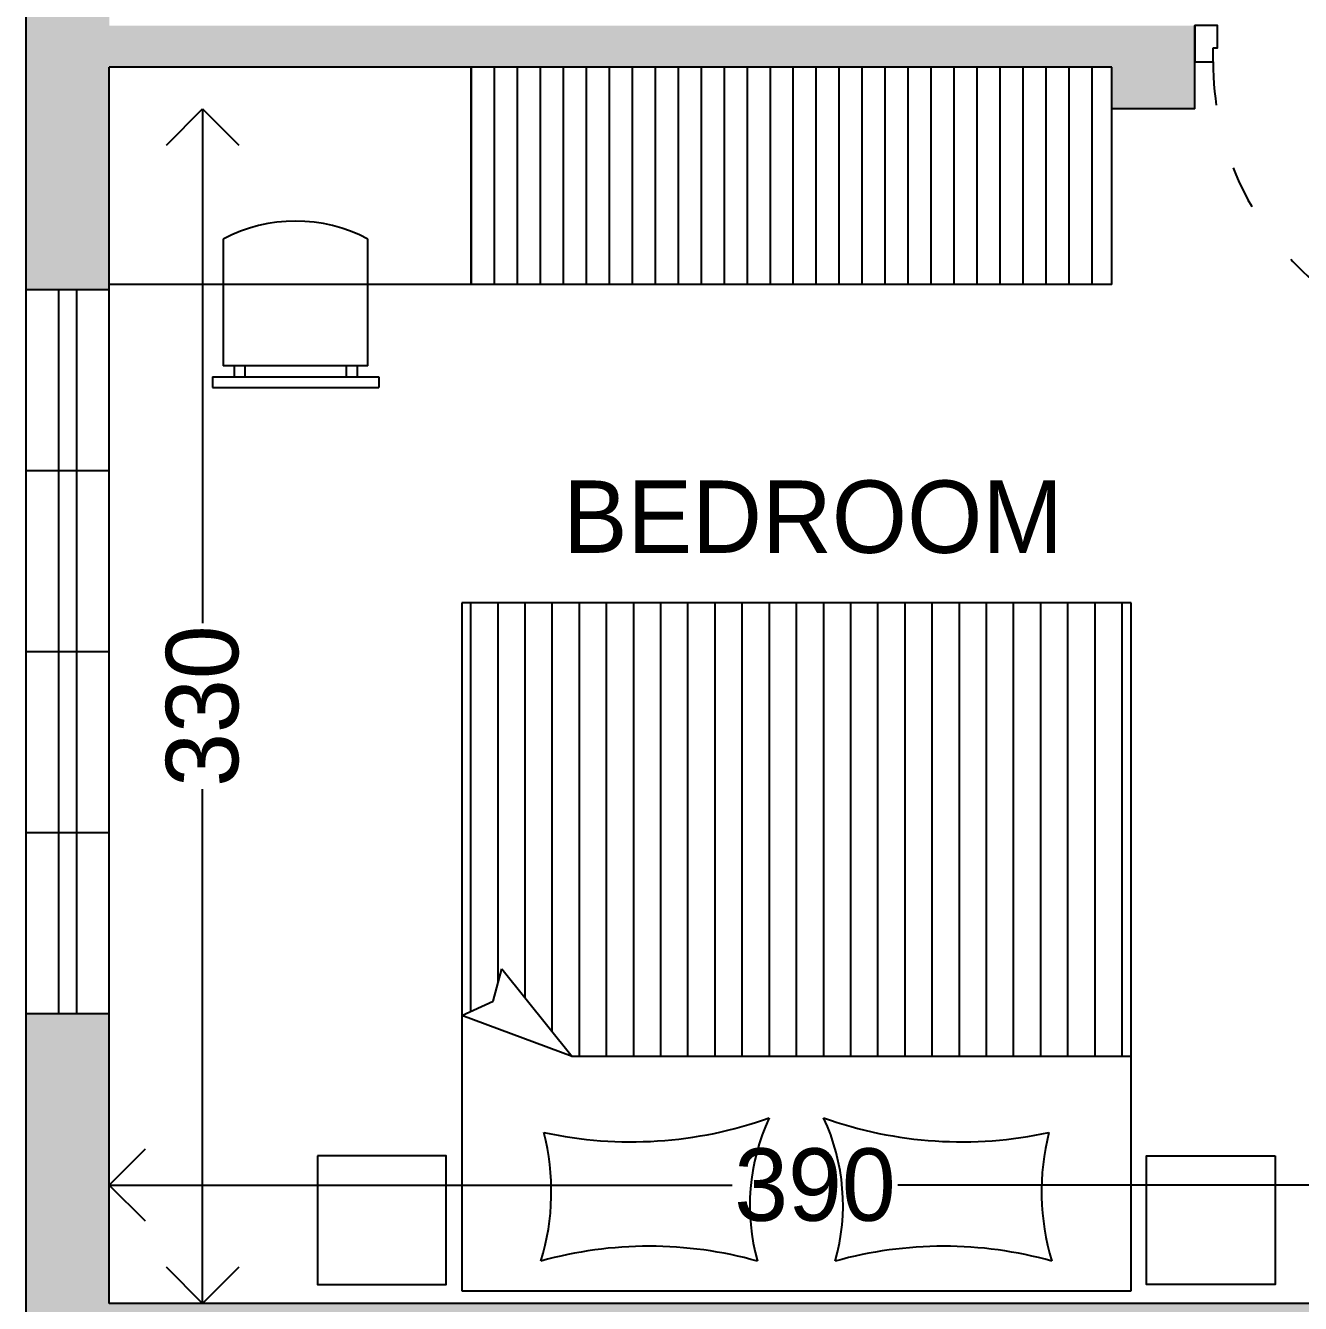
# Model space of a CAD drawing. Header units: inches. Extents: x -706 to 45253, y -3984 to 13819.
# Drawn here: x 29532.5 to 29884.8, y 7136.7 to 7489.7 of the extents above; entities that cross this region are included whole.
import ezdxf

# ---------------------------------------------------------------- set-up
doc = ezdxf.new("R2010")
doc.units = ezdxf.units.IN
doc.header["$PDMODE"] = 99
doc.header["$PDSIZE"] = 0.2
doc.linetypes.add('ACAD_ISO03W100', pattern=[30, 12, -18])
for name, color, linetype in [('BC-FURNITURE', 8, 'Continuous'), ('BC-GREYCOLOR', 8, 'Continuous'), ('BC-Hatch', 8, 'Continuous'), ('BC-JOINARY', 27, 'Continuous'), ('BC-WALLS', 1, 'Continuous'), ('BC-WHITECOLOR', 7, 'Continuous'), ('FUR', 8, 'Continuous'), ('grey color', 8, 'Continuous')]:
    doc.layers.add(name, color=color, linetype=linetype)
doc.styles.add('BC-1IN100-1', font='FreeSans.ttf', dxfattribs={"height": 20})
doc.styles.add('style2', font='FreeSans.ttf')
doc.dimstyles.new('BC-1IN100-1', dxfattribs={"dimtxt": 20, "dimasz": 20, "dimexe": 0.18, "dimexo": 0.0625, "dimgap": 1, "dimtad": 0, "dimtoh": 1, "dimdec": 1, "dimzin": 12, "dimdsep": 46, "dimtxsty": 'BC-1IN100-1', "dimblk": 'OPEN90', "dimcen": 0.09, "dimse1": 1, "dimse2": 1, "dimclrd": 256, "dimclre": 256, "dimclrt": 7, "dimadec": 0, "dimazin": 0, "dimtfac": 1, "dimtdec": 1, "dimtofl": 0, "dimtmove": 1, "dimatfit": 3, "dimldrblk": 'OPEN90', "dimfxl": 0, "dimtolj": 1, "dimtzin": 0, "dimlwd": -1, "dimarcsym": 0})

# ---------------------------------------------------------------- blocks, each defined once
blk = doc.blocks.new('GOBIND DOOR 7')
at = {"layer": 'BC-Hatch', "linetype": 'ACAD_ISO03W100'}
blk.add_arc((33263.53, 16175.5), 80, 0, 90, dxfattribs=at)
at = {"layer": 'BC-JOINARY'}
blk.add_lwpolyline([(33263.53, 16175.5), (33263.53, 16255.5), (33267.03, 16255.5), (33267.03, 16175.5)], close=True, dxfattribs=at)
for points in [[(33263.53, 16171.7), (33264.78, 16171.7), (33264.78, 16165.5), (33258.53, 16165.5), (33258.53, 16175.5), (33263.53, 16175.5), (33263.53, 16171.7)], [(33343.53, 16171.7), (33342.28, 16171.7), (33342.28, 16165.5), (33348.53, 16165.5), (33348.53, 16175.5), (33343.53, 16175.5), (33343.53, 16171.7)]]:
    blk.add_lwpolyline(points, dxfattribs=at)
blk = doc.blocks.new('A$C52937CB9')
at = {"layer": 'FUR'}
for p, q in [((39.83, 190), (39.83, 0)), ((224.83, 190), (39.83, 190)), ((224.83, 0), (224.83, 190)), ((39.83, 125.3), (194.32, 125.3)), ((213.72, 101.08), (194.32, 125.3)), ((194.32, 125.3), (224.83, 114)), ((224.83, 114), (216.15, 109.97)), ((216.15, 109.97), (213.72, 101.08)), ((39.83, 0), (224.83, 0))]:
    blk.add_line(p, q, dxfattribs=at)
for points in [[(0, 152.75), (0.02, 188.3), (35.57, 188.28), (35.55, 152.73)], [(264.66, 152.75), (264.63, 188.3), (229.08, 188.28), (229.11, 152.73)]]:
    blk.add_lwpolyline(points, close=True, dxfattribs=at)
for centre, radius, start, end in [((91.62, 288.58), 110.87, 254.3673, 285.6765), ((-1.27, 162.61), 65.87, 345.6575, 16.9499), ((176.61, 166.4), 57.16, 164.3325, 204.9851), ((88.04, 166.4), 57.16, 335.0149, 15.6675), ((173.04, 288.58), 110.87, 254.3235, 285.6327), ((265.92, 162.61), 65.87, 163.0501, 194.3425), ((86.59, 35.09), 113.78, 70.3798, 102.1998), ((178.06, 35.09), 113.78, 77.8002, 109.6202)]:
    blk.add_arc(centre, radius, start, end, dxfattribs=at)
blk = doc.blocks.new('A$C925929284')
at = {"layer": 'BC-GREYCOLOR'}
h = blk.add_hatch(dxfattribs=at)
h.set_pattern_fill('ANSI31', color=256, scale=60, angle=315, style=0)
h.set_pattern_definition([(0, (-91.719, -51.977), (2e-15, 7.5), [])])
h.paths.add_polyline_path([(125.3, 70.33), (125.3, 224.83), (0, 224.83), (0, 39.83), (114, 39.83), (109.97, 48.51), (101.08, 50.93)])
at = {"layer": 'grey color', "rotation": 270}
blk.add_blockref('A$C52937CB9', (0, 264.66), dxfattribs=at)
blk = doc.blocks.new('_Open90')
at = {"color": 0, "linetype": 'ByBlock', "lineweight": -2}
for p, q in [((-0.5, 0.5), (0, 0)), ((0, 0), (-1, 0)), ((0, 0), (-0.5, -0.5))]:
    blk.add_line(p, q, dxfattribs=at)
blk = doc.blocks.new('*D656')
at = {"layer": 'BC-Hatch'}
for p, q in [((29575.62, 7169.39), (29727.72, 7169.39)), ((29925.62, 7169.39), (29773.53, 7169.39))]:
    blk.add_line(p, q, dxfattribs=at)
at = {"layer": 'Defpoints', "color": 0}
for p in [(29555.62, 7169.39), (29555.62, 7136.7), (29945.62, 7136.7)]:
    blk.add_point(p, dxfattribs=at)
at = {"layer": 'BC-Hatch', "xscale": 20, "yscale": 20, "zscale": 20, "rotation": 180}
blk.add_blockref('_Open90', (29555.62, 7169.39), dxfattribs=at)
at = {"layer": 'BC-Hatch', "xscale": 20, "yscale": 20, "zscale": 20}
blk.add_blockref('_Open90', (29945.62, 7169.39), dxfattribs=at)
at = {"layer": 'BC-Hatch', "color": 7, "insert": (29750.62, 7169.39), "char_height": 20, "attachment_point": 5, "style": 'BC-1IN100-1'}
blk.add_mtext('\\A1;390', dxfattribs=at)
blk = doc.blocks.new('*D657')
at = {"layer": 'BC-Hatch'}
for p, q in [((29581.39, 7446.7), (29581.39, 7324.6)), ((29581.39, 7156.7), (29581.39, 7278.79))]:
    blk.add_line(p, q, dxfattribs=at)
at = {"layer": 'Defpoints', "color": 0}
for p in [(29555.62, 7466.7), (29581.39, 7466.7), (29555.62, 7136.7)]:
    blk.add_point(p, dxfattribs=at)
at = {"layer": 'BC-Hatch', "xscale": 20, "yscale": 20, "zscale": 20}
for p, rotation in [((29581.39, 7466.7), 90), ((29581.39, 7136.7), 270)]:
    blk.add_blockref('_Open90', p, dxfattribs=dict(at, rotation=rotation))
at = {"layer": 'BC-Hatch', "color": 7, "insert": (29581.39, 7301.7), "char_height": 20, "attachment_point": 5, "rotation": 90, "style": 'BC-1IN100-1'}
blk.add_mtext('\\A1;330', dxfattribs=at)
blk = doc.blocks.new('chair- 1')
at = {"layer": 'BC-FURNITURE'}
for p, q in [((119.5, -460.5), (73.5, -460.5)), ((73.5, -463.5), (73.5, -460.5)), ((119.5, -463.5), (119.5, -460.5)), ((119.5, -463.5), (73.5, -463.5)), ((79.5, -466.5), (79.5, -463.5)), ((82.5, -466.5), (82.5, -463.5)), ((110.5, -466.5), (110.5, -463.5)), ((113.5, -466.5), (113.5, -463.5)), ((76.5, -466.5), (76.5, -501.5)), ((76.5, -466.5), (116.5, -466.5)), ((116.5, -501.5), (116.5, -466.5))]:
    blk.add_line(p, q, dxfattribs=at)
blk.add_arc((96.5, -464), 42.5, 241.9275, 298.0725, dxfattribs=at)

msp = doc.modelspace()

# ---------------------------------------------------------------- hatches: boundary and pattern name
at = {"layer": 'BC-Hatch'}
h = msp.add_hatch(color=16, dxfattribs=at)
h.paths.add_polyline_path([(30614.62, 7932.7), (30614.62, 8278.7), (30503.12, 8278.7), (30503.12, 8255.7), (30591.62, 8255.7), (30591.62, 8015.7), (30291.62, 8015.7), (30291.62, 7992.7), (30591.62, 7992.7), (30591.62, 7932.7)])
h.paths.add_polyline_path([(30201.62, 7992.7), (30201.62, 8278.7), (30178.62, 8278.7), (30178.62, 7992.7)])
h.paths.add_polyline_path([(30201.62, 7812.7), (30201.62, 7835.7), (30178.62, 7835.7), (30178.62, 7812.7)])
h.paths.add_polyline_path([(30306.62, 7639.7), (30306.62, 7662.7), (30201.62, 7662.7), (30201.62, 7722.7), (30178.62, 7722.7), (30178.62, 7639.7)])
h.paths.add_polyline_path([(30614.62, 7639.7), (30614.62, 7722.7), (30591.62, 7722.7), (30591.62, 7662.7), (30486.62, 7662.7), (30486.62, 7639.7), (30591.62, 7639.7)])
h.paths.add_polyline_path([(30614.62, 7767.7), (30614.62, 7887.7), (30591.62, 7887.7), (30591.62, 7767.7)])
h.paths.add_polyline_path([(30614.62, 7113.7), (30614.62, 7489.7), (30591.62, 7489.7), (30591.62, 7113.7)])
h.paths.add_polyline_path([(30201.62, 7125.2, 1), (30178.62, 7125.2, 1)])
h.paths.add_polyline_path([(30178.62, 7478.2, 1), (30201.62, 7478.2, 1)])
h.paths.add_polyline_path([(29968.62, 7391.7), (29968.62, 7489.7), (29945.62, 7489.7), (29945.62, 7479.7), (29945.62, 7391.7)])
h.paths.add_polyline_path([(29968.62, 7191.34), (29968.62, 7241.7), (29945.62, 7241.7), (29945.62, 7136.7), (29555.62, 7136.7), (29555.62, 7216.7), (29532.62, 7216.7), (29532.62, 7113.7), (29968.62, 7113.7), (29968.62, 7180.32), (29963.03, 7179.48), (29968.62, 7180.47), (29968.62, 7191.11), (29951.58, 7191.72)])
h.paths.add_polyline_path([(29855.62, 7466.7), (29855.62, 7479.7), (29855.62, 7489.7), (29555.62, 7489.7), (29555.62, 7519.7), (29532.62, 7519.7), (29532.62, 7416.7), (29555.62, 7416.7), (29555.62, 7478.2), (29832.62, 7478.2), (29832.62, 7466.7)])
h.paths.add_polyline_path([(29840.62, 7639.7), (29840.62, 7711.2), (29945.62, 7711.2), (29945.62, 7639.7), (29968.62, 7639.7), (29968.62, 7722.7), (29817.62, 7722.7), (29817.62, 7662.7), (29637.6, 7662.7), (29637.6, 7722.7), (29626.1, 7722.7), (29616.1, 7722.7), (29614.6, 7722.7), (29614.6, 7662.7), (29284.6, 7662.7), (29284.6, 7902.7), (29614.6, 7902.7), (29614.6, 7812.7), (29616.1, 7812.7), (29626.1, 7812.7), (29637.6, 7812.7), (29637.6, 7902.7), (29817.62, 7902.7), (29817.62, 7842.7), (29840.62, 7842.7), (29840.62, 7925.7), (29555.62, 7925.7), (29555.62, 8015.7), (29532.62, 8015.7), (29532.62, 7925.7), (29261.6, 7925.7), (29261.6, 7639.7), (29532.62, 7639.7), (29532.62, 7609.7), (29555.62, 7609.7), (29555.62, 7639.7), (29795.62, 7639.7), (29795.62, 7579.7), (29796.36, 7579.7), (29806.36, 7579.7), (29807.12, 7579.7), (29807.12, 7639.7)])
h.paths.add_polyline_path([(29968.62, 7812.7), (29968.62, 8278.7), (29850.62, 8278.7), (29850.62, 8255.7), (29945.62, 8255.7), (29945.62, 7812.7)])
h.paths.add_polyline_path([(29650.62, 8255.7), (29650.62, 8278.7), (29532.62, 8278.7), (29532.62, 8165.7), (29555.62, 8165.7), (29555.62, 8255.7)])
h.paths.add_polyline_path([(29555.62, 6998.7), (29555.62, 7078.7), (29532.62, 7078.7), (29532.62, 6998.7)])
h.paths.add_polyline_path([(30403.12, 8255.7), (30403.12, 8278.7), (30291.62, 8278.7), (30291.62, 8255.7)], flags=16)
h = msp.add_hatch(dxfattribs=at)
h.set_pattern_fill('ANSI31', color=256, scale=2, angle=45, style=0)
h.set_pattern_definition([(90, (9875.488, 6936.79), (-6.35, 2e-14), [])])
h.paths.add_polyline_path([(29832.62, 7418.2), (29832.62, 7466.7), (29832.62, 7478.2), (29655.62, 7478.2), (29655.62, 7418.2)])

# ---------------------------------------------------------------- linework, layer by layer
for p, q in [((29655.62, 7418.2), (29655.62, 7478.2)), ((29832.62, 7418.2), (29832.62, 7478.2)), ((29832.62, 7418.2), (29555.62, 7418.2))]:
    msp.add_line(p, q)
at = {"layer": 'BC-WALLS'}
for p, q in [((29532.62, 7416.7), (29532.62, 7519.7)), ((29855.62, 7466.7), (29855.62, 7489.7)), ((29555.62, 7416.7), (29555.62, 7478.2)), ((29832.62, 7478.2), (29555.62, 7478.2)), ((29832.62, 7466.7), (29832.62, 7478.2)), ((29855.62, 7466.7), (29832.62, 7466.7)), ((29555.62, 7416.7), (29532.62, 7416.7)), ((29532.62, 7113.7), (29532.62, 7216.7)), ((29555.62, 7216.7), (29532.62, 7216.7)), ((29555.62, 7136.7), (29555.62, 7216.7)), ((29945.62, 7136.7), (29555.62, 7136.7))]:
    msp.add_line(p, q, dxfattribs=at)
at = {"layer": 'BC-WHITECOLOR'}
for p, q in [((29532.62, 7216.7), (29532.62, 7416.7)), ((29541.62, 7216.7), (29541.62, 7416.7)), ((29546.62, 7216.7), (29546.62, 7416.7)), ((29555.62, 7216.7), (29555.62, 7416.7)), ((29555.62, 7366.7), (29532.62, 7366.7)), ((29555.62, 7316.7), (29532.62, 7316.7)), ((29555.62, 7266.7), (29532.62, 7266.7)), ((29555.62, 7266.7), (29532.62, 7266.7)), ((29555.62, 7266.7), (29532.62, 7266.7))]:
    msp.add_line(p, q, dxfattribs=at)

# ---------------------------------------------------------------- block references
at = {"layer": 'BC-JOINARY', "rotation": 179.9999999999999}
msp.add_blockref('GOBIND DOOR 7', (63204.15, 23655.2), dxfattribs=at)
at = {"layer": 'FUR', "rotation": 179.9999999995279}
msp.add_blockref('chair- 1', (29703.59, 6929.18, -20022.8), dxfattribs=at)
at = {"layer": 'grey color', "linetype": 'Continuous', "rotation": 269.9999999999998}
msp.add_blockref('A$C925929284', (29613.16, 7330.21), dxfattribs=at)

# ---------------------------------------------------------------- texts
at = {"layer": 'BC-WHITECOLOR', "insert": (29680.98, 7364.03), "char_height": 20, "width": 113.9495, "attachment_point": 1, "style": 'style2'}
msp.add_mtext('{\\fFreeSans|b0|i0|c0|p18;BEDROOM}', dxfattribs=at)

# ---------------------------------------------------------------- dimensions: what is measured, and where the dimension line sits
at = {"layer": 'BC-Hatch'}
dim = msp.add_linear_dim(base=(29581.39, 7466.7), p1=(29555.62, 7136.7), p2=(29555.62, 7466.7), angle=90, dimstyle='BC-1IN100-1', dxfattribs=at)
dim.commit()
dim.dimension.update_dxf_attribs({"geometry": '*D657', "text_midpoint": (29581.39, 7301.7)})
dim = msp.add_linear_dim(base=(29555.62, 7169.39), p1=(29945.62, 7136.7), p2=(29555.62, 7136.7), dimstyle='BC-1IN100-1', dxfattribs=at)
dim.commit()
dim.dimension.update_dxf_attribs({"geometry": '*D656', "text_midpoint": (29750.62, 7169.39)})

doc.saveas('drawing.dxf')
